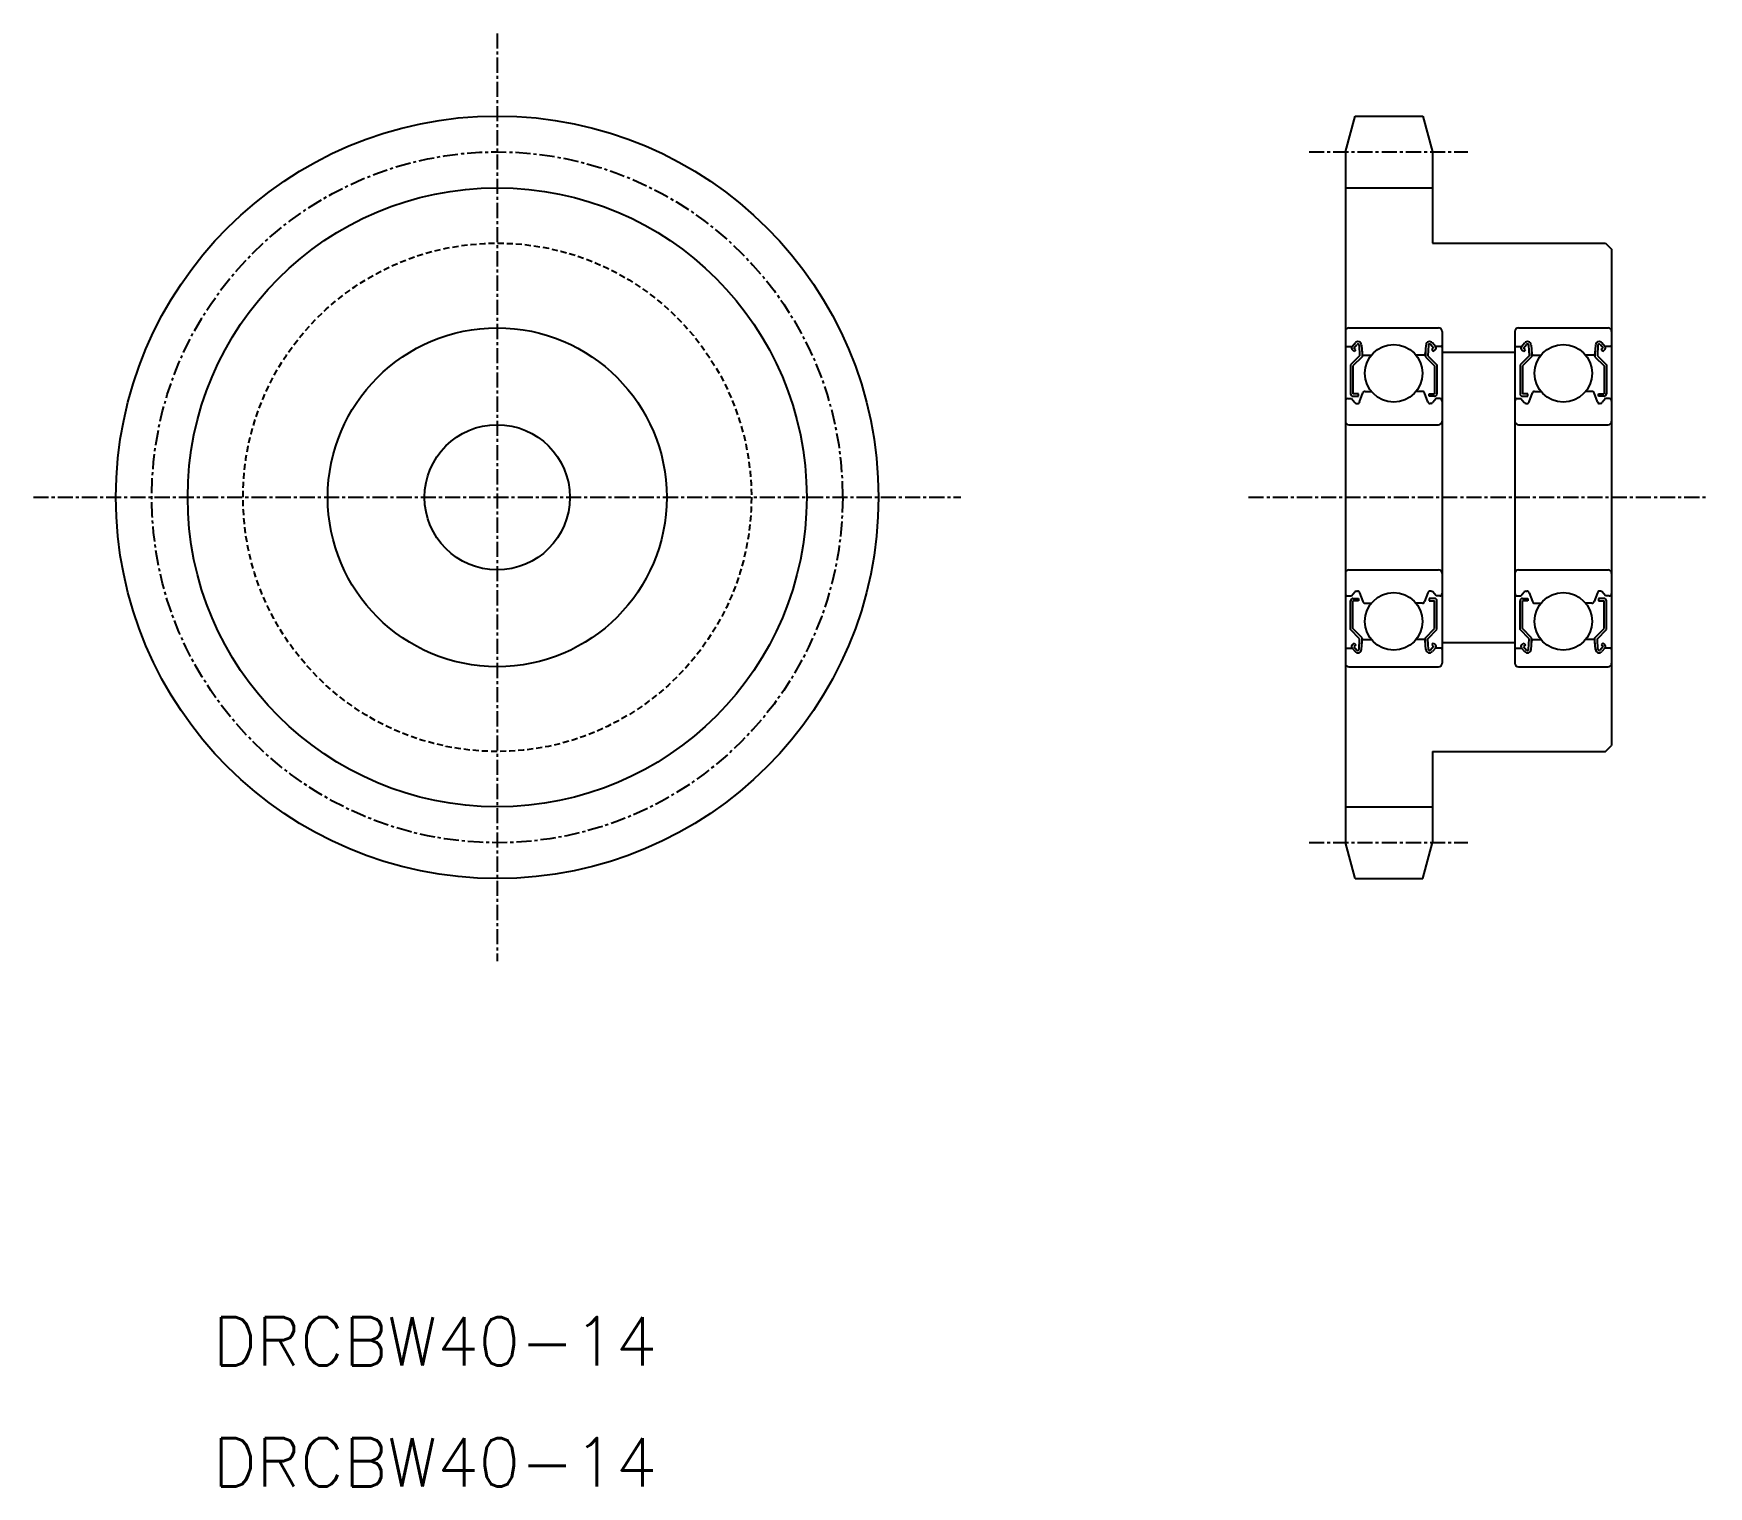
# Model space of a CAD drawing. Extents: x 0 to 138, y 0 to 120.
import ezdxf

# ---------------------------------------------------------------- set-up
doc = ezdxf.new("R2010")
doc.units = 0
doc.linetypes.add('CENTER', pattern=[2, 1.25, -0.25, 0.25, -0.25])
doc.linetypes.add('DASHED', pattern=[0.75, 0.5, -0.25])
doc.layers.get('0').update_dxf_attribs({"linetype": 'CONTINUOUS'})
doc.layers.add('CENTER', color=1, linetype='CENTER')
doc.styles.get("Standard").update_dxf_attribs({"font": 'txt', "bigfont": 'BIGFONT'})

msp = doc.modelspace()

# ---------------------------------------------------------------- linework, layer by layer
at = {"color": 7, "linetype": 'CONTINUOUS'}
for p, q in [((108.38, 110.26), (109.18, 113.22)), ((109.18, 113.22), (114.79, 113.22)), ((114.79, 113.22), (115.58, 110.26)), ((108.38, 110.26), (108.38, 53.19)), ((115.58, 110.26), (115.58, 102.72)), ((108.38, 107.29), (115.58, 107.29)), ((115.58, 102.72), (129.88, 102.72)), ((129.88, 102.72), (130.38, 102.22)), ((130.38, 102.22), (130.38, 61.22)), ((108.68, 95.72), (116.08, 95.72)), ((122.68, 95.72), (130.08, 95.72)), ((108.38, 95.42), (108.38, 68.02)), ((108.48, 94.17), (108.94, 94.17)), ((108.94, 94.17), (109.19, 94.47)), ((109.09, 94.05), (109.34, 94.34)), ((109.52, 94.28), (109.56, 93.41)), ((109.72, 94.3), (109.78, 93.57)), ((115.04, 94.3), (114.98, 93.57)), ((115.24, 94.28), (115.2, 93.41)), ((115.67, 94.05), (115.42, 94.34)), ((115.82, 94.17), (115.57, 94.47)), ((116.28, 94.17), (115.82, 94.17)), ((116.38, 95.42), (116.38, 68.02)), ((122.38, 95.42), (122.38, 68.02)), ((122.48, 94.17), (122.94, 94.17)), ((122.94, 94.17), (123.19, 94.47)), ((123.09, 94.05), (123.34, 94.34)), ((123.52, 94.28), (123.56, 93.41)), ((123.72, 94.3), (123.78, 93.57)), ((129.04, 94.3), (128.98, 93.57)), ((129.24, 94.28), (129.2, 93.41)), ((129.67, 94.05), (129.42, 94.34)), ((129.82, 94.17), (129.57, 94.47)), ((130.28, 94.17), (129.82, 94.17)), ((130.38, 95.42), (130.38, 68.02)), ((109.56, 93.41), (108.81, 92.66)), ((109.12, 93.76), (108.97, 93.89)), ((109.76, 93.32), (109.01, 92.57)), ((109.25, 93.92), (109.09, 94.05)), ((109.12, 93.76), (109.25, 93.92)), ((109.76, 93.79), (109.76, 93.32)), ((109.88, 93.47), (110.53, 93.47)), ((114.88, 93.47), (114.23, 93.47)), ((115, 93.79), (115, 93.32)), ((115, 93.32), (115.75, 92.57)), ((115.2, 93.41), (115.95, 92.66)), ((115.52, 93.92), (115.67, 94.05)), ((115.64, 93.76), (115.52, 93.92)), ((115.64, 93.76), (115.8, 93.89)), ((116.38, 93.72), (122.38, 93.72)), ((123.56, 93.41), (122.81, 92.66)), ((123.12, 93.76), (122.97, 93.89)), ((123.76, 93.32), (123.01, 92.57)), ((123.25, 93.92), (123.09, 94.05)), ((123.12, 93.76), (123.25, 93.92)), ((123.76, 93.79), (123.76, 93.32)), ((123.88, 93.47), (124.53, 93.47)), ((128.88, 93.47), (128.23, 93.47)), ((129, 93.79), (129, 93.32)), ((129, 93.32), (129.75, 92.57)), ((129.2, 93.41), (129.95, 92.66)), ((129.52, 93.92), (129.67, 94.05)), ((129.64, 93.76), (129.52, 93.92)), ((129.64, 93.76), (129.8, 93.89)), ((108.81, 92.66), (108.81, 90.27)), ((109.01, 92.57), (109.01, 90.27)), ((115.75, 92.57), (115.75, 90.27)), ((115.95, 92.66), (115.95, 90.27)), ((122.81, 92.66), (122.81, 90.27)), ((123.01, 92.57), (123.01, 90.27)), ((129.75, 92.57), (129.75, 90.27)), ((129.95, 92.66), (129.95, 90.27)), ((130.38, 91.97), (130.38, 91.97)), ((109.46, 90.27), (109.01, 90.27)), ((109.01, 90.07), (109.46, 90.07)), ((109.46, 90.07), (109.46, 90.27)), ((109.56, 89.61), (109.83, 90.34)), ((110.02, 90.47), (110.53, 90.47)), ((114.74, 90.47), (114.23, 90.47)), ((115.2, 89.61), (114.93, 90.34)), ((115.3, 90.27), (115.75, 90.27)), ((115.3, 90.07), (115.3, 90.27)), ((115.75, 90.07), (115.3, 90.07)), ((123.46, 90.27), (123.01, 90.27)), ((123.01, 90.07), (123.46, 90.07)), ((123.46, 90.07), (123.46, 90.27)), ((123.56, 89.61), (123.83, 90.34)), ((124.02, 90.47), (124.53, 90.47)), ((128.74, 90.47), (128.23, 90.47)), ((129.2, 89.61), (128.93, 90.34)), ((129.3, 90.27), (129.75, 90.27)), ((129.3, 90.07), (129.3, 90.27)), ((129.75, 90.07), (129.3, 90.07)), ((130.38, 90.72), (130.38, 90.72)), ((108.58, 89.87), (108.88, 89.87)), ((108.88, 89.87), (109.16, 89.55)), ((109.31, 89.47), (109.38, 89.47)), ((115.45, 89.47), (115.39, 89.47)), ((115.88, 89.87), (115.61, 89.55)), ((116.18, 89.87), (115.88, 89.87)), ((122.58, 89.87), (122.88, 89.87)), ((122.88, 89.87), (123.16, 89.55)), ((123.31, 89.47), (123.38, 89.47)), ((129.45, 89.47), (129.39, 89.47)), ((129.88, 89.87), (129.61, 89.55)), ((130.18, 89.87), (129.88, 89.87)), ((108.68, 87.72), (116.08, 87.72)), ((122.68, 87.72), (130.08, 87.72)), ((130.38, 81.72), (130.38, 81.72)), ((130.38, 81.72), (130.38, 81.72)), ((108.68, 75.72), (116.08, 75.72)), ((122.68, 75.72), (130.08, 75.72)), ((108.58, 73.57), (108.88, 73.57)), ((108.88, 73.57), (109.16, 73.9)), ((109.01, 73.37), (109.46, 73.37)), ((109.31, 73.97), (109.38, 73.97)), ((109.46, 73.37), (109.46, 73.17)), ((109.56, 73.84), (109.83, 73.11)), ((115.2, 73.84), (114.93, 73.11)), ((115.3, 73.37), (115.3, 73.17)), ((115.75, 73.37), (115.3, 73.37)), ((115.45, 73.97), (115.39, 73.97)), ((115.88, 73.57), (115.61, 73.9)), ((116.18, 73.57), (115.88, 73.57)), ((122.58, 73.57), (122.88, 73.57)), ((122.88, 73.57), (123.16, 73.9)), ((123.01, 73.37), (123.46, 73.37)), ((123.31, 73.97), (123.38, 73.97)), ((123.46, 73.37), (123.46, 73.17)), ((123.56, 73.84), (123.83, 73.11)), ((129.2, 73.84), (128.93, 73.11)), ((129.3, 73.37), (129.3, 73.17)), ((129.75, 73.37), (129.3, 73.37)), ((129.45, 73.97), (129.39, 73.97)), ((129.88, 73.57), (129.61, 73.9)), ((130.18, 73.57), (129.88, 73.57)), ((108.81, 70.79), (108.81, 73.17)), ((109.01, 70.87), (109.01, 73.17)), ((109.46, 73.17), (109.01, 73.17)), ((110.02, 72.97), (110.53, 72.97)), ((110.15, 72.97), (110.15, 72.97)), ((110.28, 72.97), (110.28, 72.97)), ((114.74, 72.97), (114.23, 72.97)), ((115.3, 73.17), (115.75, 73.17)), ((115.75, 70.87), (115.75, 73.17)), ((115.95, 70.79), (115.95, 73.17)), ((122.81, 70.79), (122.81, 73.17)), ((123.01, 70.87), (123.01, 73.17)), ((123.46, 73.17), (123.01, 73.17)), ((124.02, 72.97), (124.53, 72.97)), ((124.15, 72.97), (124.15, 72.97)), ((124.28, 72.97), (124.28, 72.97)), ((128.74, 72.97), (128.23, 72.97)), ((129.3, 73.17), (129.75, 73.17)), ((129.75, 70.87), (129.75, 73.17)), ((129.95, 70.79), (129.95, 73.17)), ((109.56, 70.04), (108.81, 70.79)), ((109.76, 70.12), (109.01, 70.87)), ((115, 70.12), (115.75, 70.87)), ((115.2, 70.04), (115.95, 70.79)), ((123.56, 70.04), (122.81, 70.79)), ((123.76, 70.12), (123.01, 70.87)), ((129, 70.12), (129.75, 70.87)), ((129.2, 70.04), (129.95, 70.79)), ((108.48, 69.27), (108.94, 69.27)), ((108.94, 69.27), (109.19, 68.98)), ((109.12, 69.68), (108.97, 69.56)), ((109.25, 69.53), (109.09, 69.4)), ((109.09, 69.4), (109.34, 69.1)), ((109.12, 69.68), (109.25, 69.53)), ((109.52, 69.16), (109.56, 70.04)), ((109.72, 69.14), (109.78, 69.88)), ((109.76, 69.65), (109.76, 70.12)), ((109.88, 69.97), (110.53, 69.97)), ((114.88, 69.97), (114.23, 69.97)), ((115.04, 69.14), (114.98, 69.88)), ((115, 69.65), (115, 70.12)), ((115.24, 69.16), (115.2, 70.04)), ((115.67, 69.4), (115.42, 69.1)), ((115.64, 69.68), (115.52, 69.53)), ((115.52, 69.53), (115.67, 69.4)), ((115.82, 69.27), (115.57, 68.98)), ((115.64, 69.68), (115.8, 69.56)), ((116.28, 69.27), (115.82, 69.27)), ((116.38, 69.72), (122.38, 69.72)), ((122.48, 69.27), (122.94, 69.27)), ((122.94, 69.27), (123.19, 68.98)), ((123.12, 69.68), (122.97, 69.56)), ((123.25, 69.53), (123.09, 69.4)), ((123.09, 69.4), (123.34, 69.1)), ((123.12, 69.68), (123.25, 69.53)), ((123.52, 69.16), (123.56, 70.04)), ((123.72, 69.14), (123.78, 69.88)), ((123.76, 69.65), (123.76, 70.12)), ((123.88, 69.97), (124.53, 69.97)), ((128.88, 69.97), (128.23, 69.97)), ((129.04, 69.14), (128.98, 69.88)), ((129, 69.65), (129, 70.12)), ((129.24, 69.16), (129.2, 70.04)), ((129.67, 69.4), (129.42, 69.1)), ((129.64, 69.68), (129.52, 69.53)), ((129.52, 69.53), (129.67, 69.4)), ((129.82, 69.27), (129.57, 68.98)), ((129.64, 69.68), (129.8, 69.56)), ((130.28, 69.27), (129.82, 69.27)), ((108.68, 67.72), (116.08, 67.72)), ((122.68, 67.72), (130.08, 67.72)), ((129.88, 60.72), (130.38, 61.22)), ((115.58, 60.72), (129.88, 60.72)), ((115.58, 60.72), (115.58, 53.19)), ((108.38, 56.15), (115.58, 56.15)), ((109.18, 50.22), (108.38, 53.19)), ((114.79, 50.22), (115.58, 53.19)), ((109.18, 50.22), (114.79, 50.22))]:
    msp.add_line(p, q, dxfattribs=at)
for centre, radius in [((38.31, 81.72), 31.5), ((38.31, 81.72), 14), ((112.38, 91.97), 2.38), ((126.38, 91.97), 2.38), ((38.31, 81.72), 6), ((112.38, 71.47), 2.38), ((126.38, 71.47), 2.38)]:
    msp.add_circle(centre, radius, dxfattribs=at)
at = {"color": 3, "linetype": 'CONTINUOUS'}
msp.add_circle((38.31, 81.72), 25.57, dxfattribs=at)
at = {"color": 3, "linetype": 'DASHED'}
msp.add_circle((38.31, 81.72), 21, dxfattribs=at)
at = {"color": 7, "linetype": 'CONTINUOUS'}
for centre, radius, start, end in [((108.68, 95.42), 0.3, 90, 180), ((116.08, 95.42), 0.3, 0, 90), ((122.68, 95.42), 0.3, 90, 180), ((130.08, 95.42), 0.3, 0, 90), ((108.48, 94.27), 0.1, 180, 270), ((109.09, 94.05), 0.2, 140.002, 230.0863), ((109.42, 94.28), 0.3, 4.9968, 140.002), ((109.42, 94.28), 0.1, 2.8198, 140.0022), ((115.34, 94.28), 0.3, 39.998, 175.0032), ((115.34, 94.28), 0.1, 39.9978, 177.1802), ((115.67, 94.05), 0.2, 309.9137, 39.998), ((116.28, 94.27), 0.1, 270, 0), ((122.48, 94.27), 0.1, 180, 270), ((123.09, 94.05), 0.2, 140.002, 230.0863), ((123.42, 94.28), 0.3, 4.9968, 140.002), ((123.42, 94.28), 0.1, 2.8198, 140.0022), ((129.34, 94.28), 0.3, 39.998, 175.0032), ((129.34, 94.28), 0.1, 39.9978, 177.1802), ((129.67, 94.05), 0.2, 309.9137, 39.998), ((130.28, 94.27), 0.1, 270, 0), ((109.88, 93.57), 0.1, 184.9968, 269.9991), ((114.88, 93.57), 0.1, 270.0009, 355.0032), ((123.88, 93.57), 0.1, 184.9968, 269.9991), ((128.88, 93.57), 0.1, 270.0009, 355.0032), ((109.01, 90.27), 0.2, 180, 270), ((110.02, 90.27), 0.2, 90, 159.9916), ((114.74, 90.27), 0.2, 20.0084, 90), ((115.75, 90.27), 0.2, 270, 0), ((123.01, 90.27), 0.2, 180, 270), ((124.02, 90.27), 0.2, 90, 159.9916), ((128.74, 90.27), 0.2, 20.0084, 90), ((129.75, 90.27), 0.2, 270, 0), ((108.58, 89.67), 0.2, 90, 180), ((109.31, 89.67), 0.2, 219.9952, 270), ((109.38, 89.67), 0.2, 270, 339.9916), ((115.39, 89.67), 0.2, 200.0084, 270), ((115.45, 89.67), 0.2, 270, 320.0048), ((116.18, 89.67), 0.2, 0, 90), ((122.58, 89.67), 0.2, 90, 180), ((123.31, 89.67), 0.2, 219.9952, 270), ((123.38, 89.67), 0.2, 270, 339.9916), ((129.39, 89.67), 0.2, 200.0084, 270), ((129.45, 89.67), 0.2, 270, 320.0048), ((130.18, 89.67), 0.2, 0, 90), ((108.68, 88.02), 0.3, 180, 270), ((116.08, 88.02), 0.3, 270, 0), ((122.68, 88.02), 0.3, 180, 270), ((130.08, 88.02), 0.3, 270, 0), ((108.68, 75.42), 0.3, 90, 180), ((116.08, 75.42), 0.3, 0, 90), ((122.68, 75.42), 0.3, 90, 180), ((130.08, 75.42), 0.3, 0, 90), ((108.58, 73.77), 0.2, 180, 270), ((109.01, 73.17), 0.2, 90, 180), ((109.31, 73.77), 0.2, 90, 140.0048), ((109.38, 73.77), 0.2, 20.0084, 90), ((115.39, 73.77), 0.2, 90, 159.9916), ((115.45, 73.77), 0.2, 39.9952, 90), ((115.75, 73.17), 0.2, 0, 90), ((116.18, 73.77), 0.2, 270, 0), ((122.58, 73.77), 0.2, 180, 270), ((123.01, 73.17), 0.2, 90, 180), ((123.31, 73.77), 0.2, 90, 140.0048), ((123.38, 73.77), 0.2, 20.0084, 90), ((129.39, 73.77), 0.2, 90, 159.9916), ((129.45, 73.77), 0.2, 39.9952, 90), ((129.75, 73.17), 0.2, 0, 90), ((130.18, 73.77), 0.2, 270, 0), ((110.02, 73.17), 0.2, 200.0084, 270), ((114.74, 73.17), 0.2, 270, 339.9916), ((124.02, 73.17), 0.2, 200.0084, 270), ((128.74, 73.17), 0.2, 270, 339.9916), ((108.48, 69.17), 0.1, 90, 180), ((109.09, 69.4), 0.2, 129.9137, 219.998), ((109.88, 69.87), 0.1, 90.0009, 175.0032), ((114.88, 69.87), 0.1, 4.9968, 89.9991), ((115.67, 69.4), 0.2, 320.002, 50.0863), ((116.28, 69.17), 0.1, 0, 90), ((122.48, 69.17), 0.1, 90, 180), ((123.09, 69.4), 0.2, 129.9137, 219.998), ((123.88, 69.87), 0.1, 90.0009, 175.0032), ((128.88, 69.87), 0.1, 4.9968, 89.9991), ((129.67, 69.4), 0.2, 320.002, 50.0863), ((130.28, 69.17), 0.1, 0, 90), ((108.68, 68.02), 0.3, 180, 270), ((109.42, 69.17), 0.3, 219.998, 355.0032), ((109.42, 69.17), 0.1, 219.9978, 357.1802), ((115.34, 69.17), 0.3, 184.9968, 320.002), ((115.34, 69.17), 0.1, 182.8198, 320.0022), ((116.08, 68.02), 0.3, 270, 0), ((122.68, 68.02), 0.3, 180, 270), ((123.42, 69.17), 0.3, 219.998, 355.0032), ((123.42, 69.17), 0.1, 219.9978, 357.1802), ((129.34, 69.17), 0.3, 184.9968, 320.002), ((129.34, 69.17), 0.1, 182.8198, 320.0022), ((130.08, 68.02), 0.3, 270, 0)]:
    msp.add_arc(centre, radius, start, end, dxfattribs=at)
at = {"layer": 'CENTER', "color": 1, "linetype": 'CENTER'}
for p, q in [((38.31, 120.04), (38.31, 43.41)), ((105.38, 110.26), (118.5, 110.26)), ((0, 81.72), (76.62, 81.72)), ((100.38, 81.72), (138.38, 81.72)), ((105.38, 53.19), (118.5, 53.19))]:
    msp.add_line(p, q, dxfattribs=at)
msp.add_circle((38.31, 81.72), 28.54, dxfattribs=at)

# ---------------------------------------------------------------- texts
at = {"color": 7, "linetype": 'CONTINUOUS'}
for p in [(14.83, 10), (14.83, 0)]:
    msp.add_text('DRCBW40-14', height=4, dxfattribs=at).set_placement(p)

doc.saveas('drawing.dxf')
